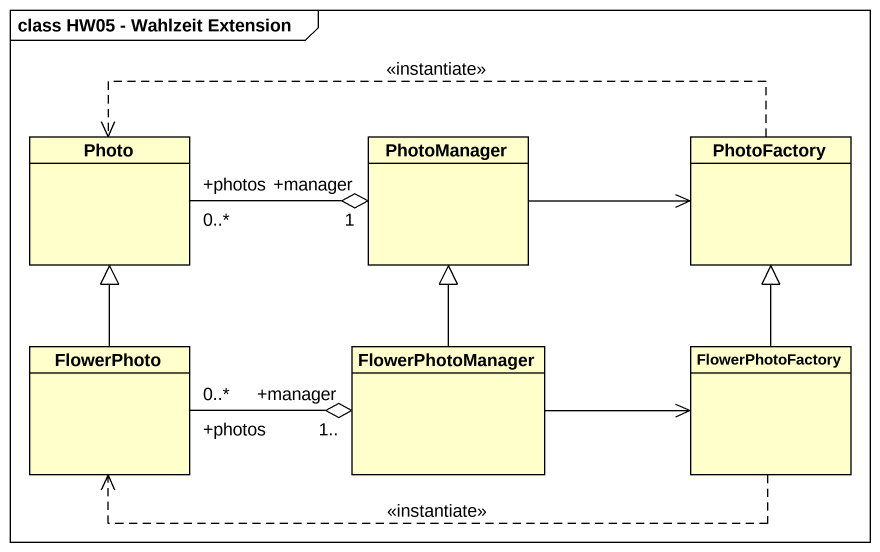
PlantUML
@startuml
mainframe class HW05 - Wahlzeit Extension
hide circle
hide empty members
class Photo
class PhotoManager
class PhotoFactory
class FlowerPhoto
class FlowerPhotoManager
class FlowerPhotoFactory
PhotoManager "+manager\n1" o-left- "+photos\n0..*" Photo
PhotoManager -right-> PhotoFactory
PhotoFactory .left.> Photo : <<instantiate>>
FlowerPhoto -up-|> Photo
FlowerPhotoManager -up-|> PhotoManager
FlowerPhotoManager "+manager\n1.." o-left- "+photos\n0..*" FlowerPhoto
FlowerPhotoManager -right-> FlowerPhotoFactory
FlowerPhotoFactory -up-|> PhotoFactory
FlowerPhotoFactory .left.> FlowerPhoto : <<instantiate>>
@enduml
